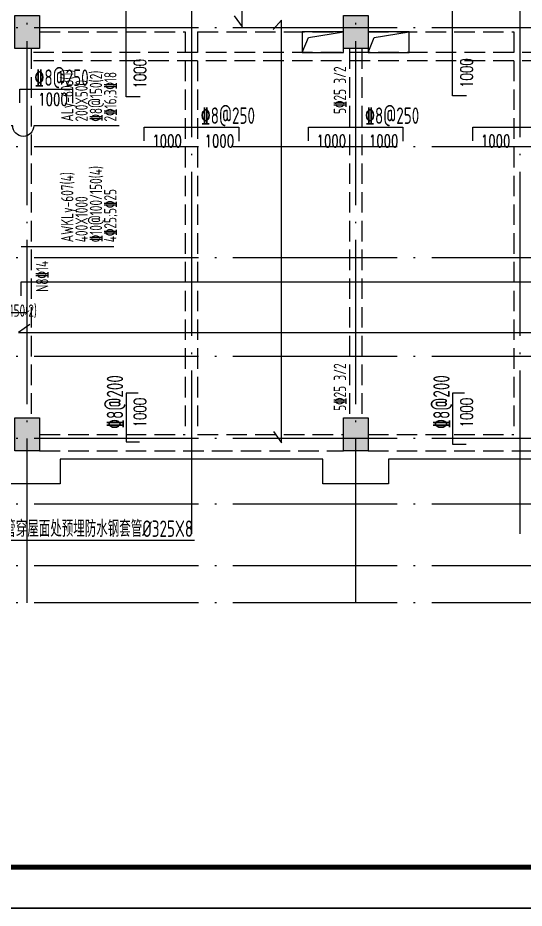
# Model space of a CAD drawing. Header units: millimetres. Extents: x 2998490 to 15040601, y 444546 to 7822218.
# Drawn here: x 14152042 to 14164373, y 7485764 to 7507447 of the extents above; entities that cross this region are included whole.
import ezdxf

# ---------------------------------------------------------------- set-up
doc = ezdxf.new("R2010")
doc.units = ezdxf.units.MM
doc.header["$LTSCALE"] = 2000
doc.linetypes.add('DASH', pattern=[0.35, 0.25, -0.1])
doc.linetypes.add('DOTE', pattern=[2.42, 2, -0.2, 0.02, -0.2])
for name, color, linetype in [('3-AXIS', 3, 'Continuous'), ('3-ban', 84, 'Continuous'), ('3-ban-rein', 1, 'Continuous'), ('3-ban-TEXT', 7, 'Continuous'), ('3-column-DOWN', 232, 'Continuous'), ('3-COLUMN-UP', 2, 'Continuous'), ('3-dote', 43, 'DOTE'), ('3-HATCH', 8, 'Continuous'), ('3-liang-rein-X', 54, 'Continuous'), ('3-liang-rein-Y', 130, 'Continuous'), ('3-liang-R截面-Y', 70, 'Continuous'), ('3-liang-s-1', 44, 'Continuous'), ('3-liang-xu', 120, 'DASH'), ('图框', 7, 'Continuous')]:
    doc.layers.add(name, color=color, linetype=linetype)
doc.styles.add('DIM_FONT', font='SIMPLEX', dxfattribs={"width": 0.8, "bigfont": 'HZTXT'})
doc.styles.add('TJ1', font='tj-romans1.shx', dxfattribs={"width": 0.8, "bigfont": 'tj-hztxt1.shx'})
doc.styles.add('TSSD_Rein', font='Tssdeng.shx', dxfattribs={"width": 0.7, "bigfont": 'hztxt.shx'})
doc.dimstyles.new('DIMN100', dxfattribs={"dimtxt": 300, "dimasz": 100, "dimexe": 250, "dimexo": 300, "dimgap": 150, "dimtad": 1, "dimdec": 0, "dimzin": 0, "dimdsep": 46, "dimtxsty": 'DIM_FONT', "dimblk": 'ARCHTICK', "dimcen": 0.09, "dimclrt": 7, "dimazin": 2, "dimtfac": 1, "dimtdec": 0, "dimtix": 1, "dimtmove": 2, "dimatfit": 3, "dimldrblk": 'ARCHTICK', "dimfxl": 0, "dimtolj": 1, "dimtzin": 0, "dimarcsym": 0})

# ---------------------------------------------------------------- blocks, each defined once
blk = doc.blocks.new('TJAD_TK_A0')
at = {"layer": '图框'}
for p, q in [((2162, 399.3), (973, 399.3)), ((973, -441.7), (2162, -441.7))]:
    blk.add_line(p, q, dxfattribs=at)
at = {"layer": '图框', "const_width": 1.2}
blk.add_lwpolyline([(2152, -431.7), (2152, 389.3), (998, 389.3), (998, -431.7)], close=True, dxfattribs=at)
blk = doc.blocks.new('_ArchTick')
at = {"color": 0, "linetype": 'ByBlock', "const_width": 0.15}
blk.add_lwpolyline([(-0.5, -0.5), (0.5, 0.5)], dxfattribs=at)
blk = doc.blocks.new('*D888')
at = {"layer": '3-ban', "color": 0, "lineweight": -2}
for p, q in [((14150270, 7500127), (14150270, 7500522)), ((14152270, 7500127), (14152270, 7500522)), ((14150270, 7500272), (14152270, 7500272))]:
    blk.add_line(p, q, dxfattribs=at)
at = {"layer": 'Defpoints', "color": 0}
for p in [(14152270, 7500272), (14150270, 7499827), (14152270, 7499827)]:
    blk.add_point(p, dxfattribs=at)
at = {"layer": '3-ban', "color": 0, "lineweight": -2, "xscale": 100, "yscale": 100, "zscale": 100, "rotation": 180}
blk.add_blockref('_ArchTick', (14150270, 7500272), dxfattribs=at)
at = {"layer": '3-ban', "color": 0, "lineweight": -2, "xscale": 100, "yscale": 100, "zscale": 100}
blk.add_blockref('_ArchTick', (14152270, 7500272), dxfattribs=at)
at = {"layer": '3-ban', "color": 7, "insert": (14151270, 7500572), "char_height": 300, "attachment_point": 5, "style": 'DIM_FONT'}
blk.add_mtext('\\A1;2000', dxfattribs=at)

msp = doc.modelspace()

# ---------------------------------------------------------------- hatches: boundary and pattern name
at = {"layer": '3-HATCH'}
for points in [[(14151970.3, 7507502), (14152570.3, 7507502), (14152570.3, 7506702), (14151970.3, 7506702)], [(14159970.3, 7507502), (14160570.3, 7507502), (14160570.3, 7506702), (14159970.3, 7506702)], [(14151970.3, 7497702), (14152570.3, 7497702), (14152570.3, 7496902), (14151970.3, 7496902)], [(14159970.3, 7497702), (14160570.3, 7497702), (14160570.3, 7496902), (14159970.3, 7496902)]]:
    msp.add_hatch(color=256, dxfattribs=at).paths.add_polyline_path(points)

# ---------------------------------------------------------------- linework, layer by layer
at = {"layer": '3-AXIS', "color": 15, "linetype": 'DOTE'}
for p, q in [((14152270.3, 7493202), (14152270.3, 7523134.2)), ((14160270.3, 7493202), (14160270.3, 7523134.2)), ((14214520.3, 7507202), (14134833, 7507202)), ((14214520.3, 7504302), (14134833, 7504302)), ((14214520.3, 7501602), (14134833, 7501602)), ((14214520.3, 7499202), (14134833, 7499202)), ((14214520.3, 7497202), (14134833, 7497202)), ((14214520.3, 7495602), (14134833, 7495602)), ((14214520.3, 7494102), (14134833, 7494102)), ((14214520.3, 7493202), (14134833, 7493202))]:
    msp.add_line(p, q, dxfattribs=at)
at = {"layer": '3-ban'}
msp.add_line((14151354.4, 7494728.7), (14156343.4, 7494728.7), dxfattribs=at)
at = {"layer": '3-ban-rein'}
for points in [[(14157310.7, 7507497.8), (14157504.1, 7507224.1), (14157504.1, 7511181.4), (14157301, 7510952)], [(14155017.8, 7505526.3), (14154679.8, 7505526.3), (14154679.8, 7508502), (14155025.8, 7508502)], [(14162967.8, 7505543.7), (14162629.8, 7505543.7), (14162629.8, 7508502), (14162975.8, 7508502)], [(14158271.2, 7497370.7), (14158464.6, 7497097), (14158464.6, 7507392.3), (14158261.6, 7507162.9)], [(14152089.4, 7505374.7), (14152089.4, 7505712.6), (14153370.3, 7505712.6), (14153370.3, 7505366.6)], [(14155120.3, 7504449.4), (14155120.3, 7504787.3), (14157420.3, 7504787.3), (14157420.3, 7504441.3)], [(14159120.3, 7504449.4), (14159120.3, 7504787.3), (14161420.3, 7504787.3), (14161420.3, 7504441.3)], [(14163120.3, 7504449.4), (14163120.3, 7504787.3), (14165420.3, 7504787.3), (14165420.3, 7504441.3)], [(14152126.5, 7500678.2), (14152126.5, 7501016.1), (14214717.7, 7501016.1), (14214717.7, 7500670.1)], [(14152332.3, 7499976.7), (14152058.6, 7499783.3), (14214719.7, 7499783.3), (14214490.4, 7499986.4)], [(14154971.9, 7498302), (14154679.8, 7498302), (14154679.8, 7497119.2), (14155009.1, 7497119.2)], [(14162921.9, 7498302), (14162629.8, 7498302), (14162629.8, 7497067.4), (14162959.1, 7497067.4)]]:
    msp.add_lwpolyline(points, dxfattribs=at)
at = {"layer": '3-column-DOWN'}
for points in [[(14151970.3, 7507502), (14152570.3, 7507502), (14152570.3, 7506702), (14151970.3, 7506702)], [(14159970.3, 7507502), (14160570.3, 7507502), (14160570.3, 7506702), (14159970.3, 7506702)], [(14151970.3, 7497702), (14152570.3, 7497702), (14152570.3, 7496902), (14151970.3, 7496902)], [(14159970.3, 7497702), (14160570.3, 7497702), (14160570.3, 7496902), (14159970.3, 7496902)]]:
    msp.add_lwpolyline(points, close=True, dxfattribs=at)
at = {"layer": '3-COLUMN-UP'}
for points in [[(14151970.3, 7507502), (14152570.3, 7507502), (14152570.3, 7506702), (14151970.3, 7506702)], [(14159970.3, 7507502), (14160570.3, 7507502), (14160570.3, 7506702), (14159970.3, 7506702)], [(14151970.3, 7497702), (14152570.3, 7497702), (14152570.3, 7496902), (14151970.3, 7496902)], [(14159970.3, 7497702), (14160570.3, 7497702), (14160570.3, 7496902), (14159970.3, 7496902)]]:
    msp.add_lwpolyline(points, close=True, dxfattribs=at)
at = {"layer": '3-dote'}
for p, q in [((14156270.3, 7523058.4), (14156270.3, 7494876.8)), ((14164270.3, 7523058.4), (14164270.3, 7494876.8))]:
    msp.add_line(p, q, dxfattribs=at)
at = {"layer": '3-liang-R截面-Y'}
msp.add_line((14152124.8, 7501877.3), (14154376.9, 7501877.3), dxfattribs=at)
msp.add_lwpolyline([(14154510.8, 7504817.3), (14152431, 7504817.3, -1), (14151917.4, 7504817.3), (14150042.8, 7504817.3)], format="xyb", dxfattribs=at)
at = {"layer": '3-liang-s-1'}
for points in [[(14158970.3, 7506602), (14159970.3, 7506602), (14159970.3, 7507102), (14158970.3, 7507102)], [(14160570.3, 7506602), (14161570.3, 7506602), (14161570.3, 7507102), (14160570.3, 7507102)]]:
    msp.add_lwpolyline(points, close=True, dxfattribs=at)
for points in [[(14158970.3, 7506602), (14159120.3, 7506968.6), (14159970.3, 7507102)], [(14160570.3, 7506602), (14160720.3, 7506968.6), (14161570.3, 7507102)], [(14167470.3, 7496702), (14161070.3, 7496702), (14161070.3, 7496102), (14159470.3, 7496102), (14159470.3, 7496702), (14153070.3, 7496702), (14153070.3, 7496102), (14151470.3, 7496102), (14151470.3, 7497702), (14151770.3, 7497702), (14151770.3, 7498702), (14148970.5, 7498702)]]:
    msp.add_lwpolyline(points, dxfattribs=at)
at = {"layer": '3-liang-xu'}
for p, q in [((14152570.3, 7507102), (14156120.3, 7507102)), ((14156120.3, 7507102), (14156120.3, 7497302)), ((14156420.3, 7507102), (14159970.3, 7507102)), ((14156420.3, 7507102), (14156420.3, 7497302)), ((14160570.3, 7507102), (14164120.3, 7507102)), ((14164120.3, 7507102), (14164120.3, 7497302)), ((14152370.3, 7506702), (14152370.3, 7497702)), ((14160120.3, 7506702), (14160120.3, 7497702)), ((14160420.3, 7506702), (14160420.3, 7497702)), ((14214520.3, 7506602), (14152370.3, 7506602)), ((14214520.3, 7506402), (14152370.3, 7506402)), ((14152570.3, 7497302), (14156120.3, 7497302)), ((14156420.3, 7497302), (14159970.3, 7497302)), ((14160570.3, 7497302), (14164120.3, 7497302)), ((14152570.3, 7496902), (14159970.3, 7496902)), ((14160570.3, 7496902), (14167970.3, 7496902))]:
    msp.add_line(p, q, dxfattribs=at)

# ---------------------------------------------------------------- block references
at = {"layer": '图框', "xscale": 100, "yscale": 100, "zscale": 100}
for p in [(14027517.1, 7529933.9), (14027517.1, 7445833.9)]:
    msp.add_blockref('TJAD_TK_A0', p, dxfattribs=at)

# ---------------------------------------------------------------- texts
at = {"layer": '3-ban', "style": 'TSSD_Rein', "width": 0.7}
for s, rotation, p in [('%%1328@250', 359.99419, (14152449, 7505789.7, -5065)), ('%%1328@250', 359.99419, (14156499, 7504864.4, -5065)), ('%%1328@250', 359.99419, (14160499, 7504864.4, -5065)), ('%%1328@200', 90.00581, (14154607.6, 7497438, -5065)), ('%%1328@200', 90.00581, (14162557.6, 7497438, -5065)), ('水管穿屋面处预埋防水钢套管%%C325X8', 359.99419, (14151433.1, 7494805.8, -5065))]:
    msp.add_text(s, height=400, rotation=rotation, dxfattribs=at).set_placement(p)
at = {"layer": '3-ban-TEXT', "style": 'TJ1', "width": 0.7}
for p in [(14155169.7, 7505723.2), (14163119.7, 7505740.6), (14155169.7, 7497471.9), (14163119.7, 7497471.9)]:
    msp.add_text('1000', height=300, rotation=90, dxfattribs=at).set_placement(p)
for p in [(14152540.2, 7505312.6), (14155317.2, 7504297.4), (14156590.2, 7504297.4), (14159317.2, 7504297.4), (14160590.2, 7504297.4), (14163317.2, 7504297.4)]:
    msp.add_text('1000', height=300, dxfattribs=at).set_placement(p)
at = {"layer": '3-liang-rein-X', "style": 'TSSD_Rein', "width": 0.7}
msp.add_text('%%13210@100/150(2)', height=300, dxfattribs=at).set_placement((14150664.3, 7500166.9))
at = {"layer": '3-liang-rein-Y', "style": 'TSSD_Rein', "width": 0.7}
for s, p in [('5%%13225 3/2', (14160034.8, 7505106)), ('%%1328@150(2)', (14154094.5, 7504921.5)), ('2%%13216;3%%13218', (14154444.5, 7504921.5)), ('%%13210@100/150(4)', (14154094.5, 7501981.5)), ('4%%13225;5%%13225', (14154444.5, 7501981.5)), ('N8%%13214', (14152784.8, 7500774.2)), ('5%%13225 3/2', (14160034.8, 7497875.3))]:
    msp.add_text(s, height=300, rotation=90, dxfattribs=at).set_placement(p)
at = {"layer": '3-liang-R截面-Y', "style": 'TSSD_Rein', "width": 0.7}
for s, p in [('ALy-603(1)', (14153394.5, 7504921.5)), ('200X500', (14153744.5, 7504921.5)), ('AWKLy-607(4)', (14153394.5, 7501981.5)), ('400X1000', (14153744.5, 7501981.5))]:
    msp.add_text(s, height=300, rotation=90, dxfattribs=at).set_placement(p)

# ---------------------------------------------------------------- dimensions: what is measured, and where the dimension line sits
at = {"layer": '3-ban'}
dim = msp.add_linear_dim(base=(14152270.3, 7500271.6), p1=(14150270.3, 7499827.1), p2=(14152270.3, 7499827.1), dimstyle='DIMN100', dxfattribs=at)
dim.commit()
dim.dimension.update_dxf_attribs({"geometry": '*D888', "text_midpoint": (14151270.3, 7500571.6)})

doc.saveas('drawing.dxf')
